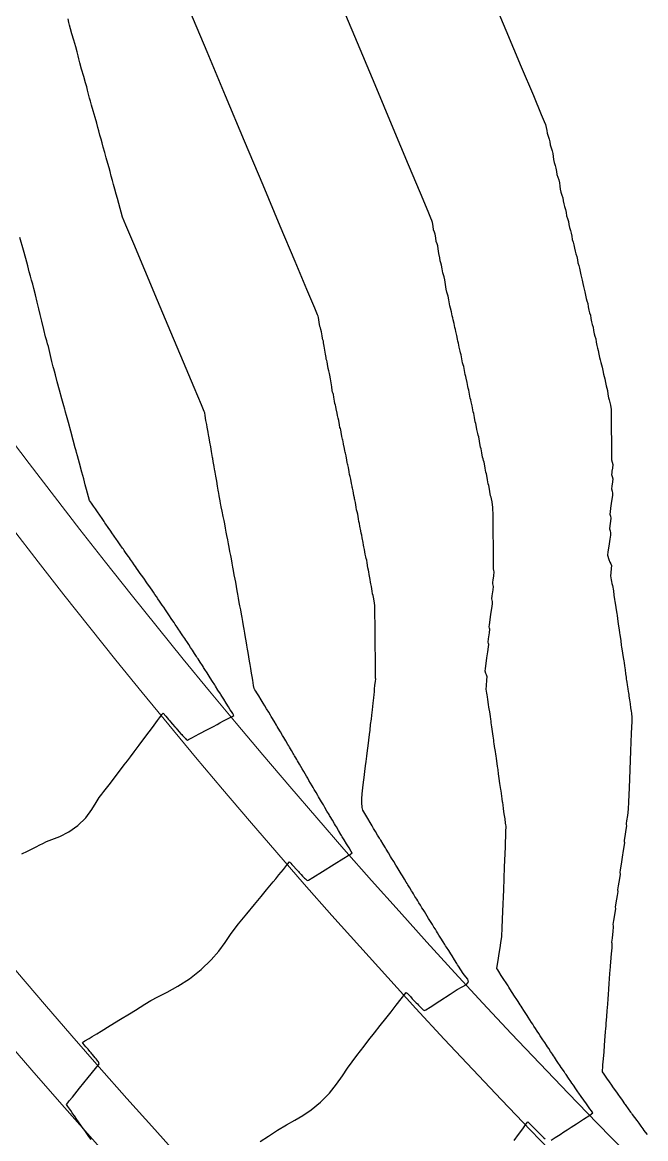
# Model space of a CAD drawing. Header units: millimetres. Extents: x 340454 to 342791, y 6993867 to 6995092.
# Drawn here: x 340885 to 340914.5, y 6994610.4 to 6994663.3 of the extents above; entities that cross this region are included whole.
import ezdxf

# ---------------------------------------------------------------- set-up
doc = ezdxf.new("R2010")
doc.units = ezdxf.units.MM
doc.header["$LTSCALE"] = 10
for name, color, linetype in [('T-HM-CURVA_INTERMEDIARIA', 45, 'Continuous'), ('T-HM-CURVA_MESTRA', 20, 'Continuous'), ('URB-Calçadas', 2, 'Continuous'), ('URB-Quadras', 3, 'Continuous')]:
    doc.layers.add(name, color=color, linetype=linetype)

msp = doc.modelspace()

# ---------------------------------------------------------------- linework, layer by layer
at = {"layer": 'T-HM-CURVA_INTERMEDIARIA', "color": 45, "linetype": 'Continuous', "lineweight": -3, "flags": 128}
for points, elevation in [([(340907.064, 6994664.908), (340907.908, 6994662.894), (340908.636, 6994661.159), (340909.206, 6994659.798), (340909.581, 6994658.904), (340909.72, 6994658.57), (340909.774, 6994658.431), (340909.816, 6994658.295), (340909.838, 6994658.156), (340909.861, 6994658.018), (340909.907, 6994657.882), (340909.954, 6994657.745), (340909.977, 6994657.605), (340910, 6994657.465), (340910.046, 6994657.331), (340910.092, 6994657.194), (340910.118, 6994657.054), (340910.138, 6994656.913), (340910.158, 6994656.769), (340910.184, 6994656.628), (340910.23, 6994656.494), (340910.275, 6994656.36), (340910.298, 6994656.216), (340910.322, 6994656.073), (340910.366, 6994655.94), (340910.411, 6994655.807), (340910.437, 6994655.667), (340910.458, 6994655.517), (340910.479, 6994655.365), (340910.505, 6994655.224), (340910.549, 6994655.093), (340910.593, 6994654.961), (340910.618, 6994654.82), (340910.642, 6994654.678), (340910.682, 6994654.546), (340910.723, 6994654.413), (340910.751, 6994654.261), (340910.78, 6994654.111), (340910.82, 6994653.979), (340910.86, 6994653.848), (340910.887, 6994653.7), (340910.914, 6994653.553), (340910.954, 6994653.423), (340910.993, 6994653.293), (340911.021, 6994653.143), (340911.048, 6994652.995), (340911.087, 6994652.866), (340911.126, 6994652.738), (340911.154, 6994652.587), (340911.181, 6994652.437), (340911.219, 6994652.31), (340911.258, 6994652.182), (340911.286, 6994652.03), (340911.313, 6994651.879), (340911.351, 6994651.753), (340911.389, 6994651.627), (340911.416, 6994651.473), (340911.444, 6994651.321), (340911.481, 6994651.196), (340911.519, 6994651.071), (340911.546, 6994650.916), (340911.573, 6994650.763), (340911.61, 6994650.639), (340911.647, 6994650.516), (340911.675, 6994650.359), (340911.702, 6994650.204), (340911.739, 6994650.082), (340911.775, 6994649.96), (340911.803, 6994649.802), (340911.83, 6994649.646), (340911.866, 6994649.525), (340911.902, 6994649.404), (340911.93, 6994649.245), (340911.957, 6994649.087), (340911.992, 6994648.967), (340912.028, 6994648.848), (340912.056, 6994648.687), (340912.083, 6994648.528), (340912.118, 6994648.409), (340912.153, 6994648.291), (340912.18, 6994648.129), (340912.208, 6994647.968), (340912.242, 6994647.852), (340912.276, 6994647.735), (340912.304, 6994647.571), (340912.332, 6994647.409), (340912.364, 6994647.293), (340912.399, 6994647.178), (340912.434, 6994647.064), (340912.466, 6994646.949), (340912.494, 6994646.784), (340912.521, 6994646.621), (340912.554, 6994646.508), (340912.587, 6994646.394), (340912.615, 6994646.228), (340912.642, 6994646.064), (340912.674, 6994645.952), (340912.707, 6994645.84), (340912.734, 6994645.672), (340912.762, 6994645.506), (340912.794, 6994645.396), (340912.826, 6994645.285), (340912.854, 6994645.147), (340912.88, 6994644.949), (340912.887, 6994644.649), (340912.891, 6994644.061), (340912.895, 6994643.384), (340912.898, 6994642.818), (340912.903, 6994642.56), (340912.934, 6994642.456), (340912.962, 6994642.351), (340912.945, 6994642.176), (340912.921, 6994642.024), (340912.91, 6994641.949), (340912.903, 6994641.875), (340912.93, 6994641.783), (340912.959, 6994641.67), (340912.944, 6994641.531), (340912.913, 6994641.324), (340912.898, 6994641.187), (340912.925, 6994641.087), (340912.953, 6994640.986), (340912.944, 6994640.883), (340912.919, 6994640.707), (340912.889, 6994640.496), (340912.859, 6994640.28), (340912.833, 6994640.099), (340912.824, 6994639.994), (340912.85, 6994639.898), (340912.875, 6994639.802), (340912.859, 6994639.658), (340912.825, 6994639.435), (340912.808, 6994639.293), (340912.833, 6994639.199), (340912.857, 6994639.105), (340912.847, 6994639), (340912.82, 6994638.813), (340912.787, 6994638.588), (340912.751, 6994638.383), (340912.721, 6994638.214), (340912.715, 6994638.06), (340912.771, 6994637.846), (340912.827, 6994637.72), (340912.863, 6994637.642), (340912.893, 6994637.563), (340912.886, 6994637.429), (340912.867, 6994637.211), (340912.858, 6994637.072), (340912.872, 6994636.981), (340912.892, 6994636.891), (340912.908, 6994636.801), (340912.924, 6994636.711), (340912.94, 6994636.622), (340912.956, 6994636.534), (340912.973, 6994636.446), (340912.988, 6994636.358), (340913.016, 6994636.154), (340913.044, 6994635.951), (340913.06, 6994635.865), (340913.075, 6994635.779), (340913.104, 6994635.574), (340913.132, 6994635.37), (340913.147, 6994635.285), (340913.162, 6994635.201), (340913.184, 6994635.049), (340913.22, 6994634.788), (340913.256, 6994634.525), (340913.278, 6994634.371), (340913.292, 6994634.289), (340913.307, 6994634.207), (340913.336, 6994633.997), (340913.365, 6994633.788), (340913.38, 6994633.707), (340913.394, 6994633.627), (340913.424, 6994633.415), (340913.453, 6994633.204), (340913.467, 6994633.126), (340913.481, 6994633.047), (340913.493, 6994632.964), (340913.515, 6994632.809), (340913.541, 6994632.622), (340913.567, 6994632.433), (340913.589, 6994632.275), (340913.601, 6994632.192), (340913.615, 6994632.116), (340913.628, 6994632.04), (340913.645, 6994631.92), (340913.672, 6994631.725), (340913.689, 6994631.607), (340913.702, 6994631.533), (340913.715, 6994631.458), (340913.727, 6994631.375), (340913.75, 6994631.215), (340913.777, 6994631.022), (340913.804, 6994630.829), (340913.827, 6994630.666), (340913.839, 6994630.582), (340913.853, 6994630.51), (340913.865, 6994630.438), (340913.857, 6994630.202), (340913.836, 6994629.607), (340913.806, 6994628.79), (340913.772, 6994627.888), (340913.738, 6994627.037), (340913.709, 6994626.375), (340913.691, 6994626.037), (340913.651, 6994625.73), (340913.608, 6994625.474), (340913.588, 6994625.358), (340913.596, 6994625.304), (340913.605, 6994625.249), (340913.577, 6994625.066), (340913.526, 6994624.741), (340913.498, 6994624.559), (340913.506, 6994624.509), (340913.514, 6994624.458), (340913.497, 6994624.339), (340913.454, 6994624.074), (340913.404, 6994623.757), (340913.353, 6994623.435), (340913.31, 6994623.161), (340913.291, 6994623.039), (340913.305, 6994622.952), (340913.274, 6994622.76), (340913.218, 6994622.412), (340913.188, 6994622.222), (340913.2, 6994622.142), (340913.168, 6994621.948), (340913.11, 6994621.594), (340913.079, 6994621.401), (340913.09, 6994621.329), (340913.058, 6994621.132), (340912.998, 6994620.772), (340912.965, 6994620.576), (340912.975, 6994620.514), (340912.985, 6994620.452), (340912.965, 6994620.268), (340912.927, 6994619.931), (340912.907, 6994619.747), (340912.916, 6994619.692), (340912.924, 6994619.638), (340912.911, 6994619.477), (340912.887, 6994619.182), (340912.874, 6994619.02), (340912.869, 6994618.957), (340912.859, 6994618.843), (340912.837, 6994618.578), (340912.813, 6994618.262), (340912.794, 6994618.003), (340912.78, 6994617.784), (340912.762, 6994617.518), (340912.742, 6994617.262), (340912.725, 6994617.059), (340912.704, 6994616.803), (340912.681, 6994616.489), (340912.662, 6994616.22), (340912.65, 6994616.05), (340912.638, 6994615.91), (340912.627, 6994615.771), (340912.618, 6994615.648), (340912.607, 6994615.489), (340912.592, 6994615.296), (340912.575, 6994615.082), (340912.556, 6994614.843), (340912.532, 6994614.549), (340912.505, 6994614.214), (340912.482, 6994613.929), (340912.471, 6994613.786), (340912.458, 6994613.696), (340912.456, 6994613.609), (340912.532, 6994613.491), (340912.671, 6994613.299), (340912.786, 6994613.134), (340912.9, 6994612.971), (340912.953, 6994612.896), (340912.982, 6994612.854), (340913.048, 6994612.761), (340913.168, 6994612.591), (340913.236, 6994612.495), (340913.282, 6994612.43), (340913.399, 6994612.265), (340913.52, 6994612.095), (340913.551, 6994612.052), (340913.582, 6994612.008), (340913.692, 6994611.855), (340913.806, 6994611.696), (340913.845, 6994611.642), (340913.884, 6994611.588), (340913.987, 6994611.446), (340914.094, 6994611.298), (340914.141, 6994611.234), (340914.187, 6994611.17), (340914.283, 6994611.039), (340914.383, 6994610.902), (340914.437, 6994610.828), (340914.492, 6994610.754), (340914.58, 6994610.634)], 714), ([(340896.286, 6994610.313), (340896.676, 6994610.564), (340897.109, 6994610.844), (340897.536, 6994611.101), (340897.927, 6994611.314), (340898.307, 6994611.532), (340898.704, 6994611.8), (340899.142, 6994612.166), (340899.563, 6994612.597), (340899.901, 6994613.018), (340900.177, 6994613.416), (340900.413, 6994613.775), (340900.629, 6994614.081), (340900.854, 6994614.37), (340901.029, 6994614.596), (340901.204, 6994614.822), (340901.429, 6994615.111), (340901.698, 6994615.456), (340901.967, 6994615.799), (340902.229, 6994616.132), (340902.477, 6994616.448), (340902.721, 6994616.763), (340902.95, 6994617.058), (340903.121, 6994617.277), (340903.194, 6994617.363), (340903.24, 6994617.321), (340903.279, 6994617.275), (340903.325, 6994617.226), (340903.387, 6994617.163), (340903.48, 6994617.066), (340903.588, 6994616.954), (340903.666, 6994616.873), (340903.722, 6994616.815), (340903.774, 6994616.761), (340903.825, 6994616.709), (340903.873, 6994616.66), (340903.919, 6994616.616), (340903.962, 6994616.577), (340904.001, 6994616.543), (340904.055, 6994616.505), (340904.123, 6994616.53), (340904.323, 6994616.662), (340904.776, 6994616.96), (340905.272, 6994617.287), (340905.603, 6994617.505), (340905.84, 6994617.633), (340906.038, 6994617.735), (340906.137, 6994617.856), (340906.111, 6994617.985), (340906.008, 6994618.104), (340905.886, 6994618.253), (340905.769, 6994618.438), (340905.667, 6994618.599), (340905.622, 6994618.671), (340905.584, 6994618.731), (340905.473, 6994618.907), (340905.358, 6994619.09), (340905.329, 6994619.136), (340905.3, 6994619.182), (340905.2, 6994619.341), (340905.095, 6994619.509), (340905.055, 6994619.573), (340905.015, 6994619.636), (340904.941, 6994619.754), (340904.832, 6994619.928), (340904.74, 6994620.076), (340904.674, 6994620.181), (340904.622, 6994620.265), (340904.571, 6994620.348), (340904.503, 6994620.456), (340904.429, 6994620.576), (340904.369, 6994620.672), (340904.31, 6994620.768), (340904.248, 6994620.867), (340904.182, 6994620.973), (340904.113, 6994621.085), (340904.049, 6994621.188), (340903.992, 6994621.28), (340903.935, 6994621.372), (340903.86, 6994621.494), (340903.79, 6994621.608), (340903.739, 6994621.69), (340903.688, 6994621.773), (340903.607, 6994621.904), (340903.531, 6994622.029), (340903.486, 6994622.101), (340903.441, 6994622.174), (340903.355, 6994622.315), (340903.272, 6994622.45), (340903.234, 6994622.513), (340903.195, 6994622.577), (340903.103, 6994622.726), (340903.015, 6994622.871), (340902.981, 6994622.926), (340902.948, 6994622.98), (340902.852, 6994623.138), (340902.758, 6994623.292), (340902.73, 6994623.339), (340902.702, 6994623.385), (340902.601, 6994623.551), (340902.502, 6994623.714), (340902.455, 6994623.79), (340902.35, 6994623.965), (340902.246, 6994624.136), (340902.209, 6994624.197), (340902.1, 6994624.379), (340901.991, 6994624.559), (340901.964, 6994624.604), (340901.926, 6994624.666), (340901.84, 6994624.81), (340901.737, 6994624.981), (340901.652, 6994625.123), (340901.577, 6994625.248), (340901.484, 6994625.404), (340901.373, 6994625.589), (340901.281, 6994625.743), (340901.231, 6994625.827), (340901.182, 6994625.903), (340901.138, 6994625.982), (340901.11, 6994626.117), (340901.089, 6994626.342), (340901.092, 6994626.527), (340901.11, 6994626.759), (340901.138, 6994627.044), (340901.166, 6994627.309), (340901.196, 6994627.539), (340901.232, 6994627.814), (340901.268, 6994628.077), (340901.297, 6994628.286), (340901.332, 6994628.549), (340901.366, 6994628.814), (340901.392, 6994629.026), (340901.423, 6994629.293), (340901.455, 6994629.562), (340901.479, 6994629.777), (340901.509, 6994630.034), (340901.542, 6994630.285), (340901.569, 6994630.484), (340901.6, 6994630.735), (340901.635, 6994631.042), (340901.663, 6994631.304), (340901.678, 6994631.464), (340901.685, 6994631.592), (340901.692, 6994631.721), (340901.711, 6994631.881), (340901.737, 6994632.086), (340901.75, 6994632.189), (340901.736, 6994632.239), (340901.735, 6994632.479), (340901.732, 6994633.082), (340901.727, 6994633.874), (340901.72, 6994634.684), (340901.713, 6994635.34), (340901.704, 6994635.668), (340901.676, 6994635.888), (340901.642, 6994636.071), (340901.625, 6994636.151), (340901.604, 6994636.225), (340901.583, 6994636.351), (340901.546, 6994636.578), (340901.525, 6994636.704), (340901.503, 6994636.78), (340901.482, 6994636.906), (340901.445, 6994637.132), (340901.424, 6994637.257), (340901.401, 6994637.336), (340901.381, 6994637.461), (340901.343, 6994637.685), (340901.322, 6994637.81), (340901.299, 6994637.891), (340901.274, 6994637.974), (340901.253, 6994638.098), (340901.216, 6994638.321), (340901.195, 6994638.446), (340901.17, 6994638.531), (340901.148, 6994638.655), (340901.111, 6994638.877), (340901.089, 6994639.001), (340901.063, 6994639.089), (340901.042, 6994639.212), (340901.005, 6994639.432), (340900.983, 6994639.556), (340900.956, 6994639.646), (340900.935, 6994639.769), (340900.897, 6994639.987), (340900.876, 6994640.11), (340900.848, 6994640.204), (340900.827, 6994640.326), (340900.789, 6994640.542), (340900.767, 6994640.664), (340900.753, 6994640.713), (340900.739, 6994640.761), (340900.717, 6994640.882), (340900.68, 6994641.097), (340900.658, 6994641.218), (340900.643, 6994641.268), (340900.628, 6994641.317), (340900.607, 6994641.438), (340900.569, 6994641.651), (340900.547, 6994641.772), (340900.532, 6994641.823), (340900.517, 6994641.874), (340900.495, 6994641.994), (340900.458, 6994642.205), (340900.436, 6994642.326), (340900.42, 6994642.378), (340900.404, 6994642.431), (340900.382, 6994642.55), (340900.345, 6994642.759), (340900.323, 6994642.879), (340900.307, 6994642.933), (340900.291, 6994642.987), (340900.269, 6994643.106), (340900.231, 6994643.313), (340900.209, 6994643.433), (340900.192, 6994643.488), (340900.176, 6994643.543), (340900.154, 6994643.661), (340900.116, 6994643.867), (340900.094, 6994643.986), (340900.077, 6994644.043), (340900.06, 6994644.099), (340900.038, 6994644.217), (340900, 6994644.421), (340899.978, 6994644.539), (340899.96, 6994644.597), (340899.943, 6994644.655), (340899.921, 6994644.771), (340899.884, 6994644.972), (340899.861, 6994645.092), (340899.841, 6994645.159), (340899.822, 6994645.226), (340899.801, 6994645.343), (340899.769, 6994645.537), (340899.749, 6994645.651), (340899.729, 6994645.71), (340899.709, 6994645.77), (340899.695, 6994645.85), (340899.669, 6994646.015), (340899.638, 6994646.21), (340899.607, 6994646.404), (340899.581, 6994646.566), (340899.568, 6994646.646), (340899.547, 6994646.708), (340899.526, 6994646.77), (340899.506, 6994646.887), (340899.475, 6994647.085), (340899.455, 6994647.203), (340899.434, 6994647.266), (340899.413, 6994647.329), (340899.399, 6994647.409), (340899.373, 6994647.569), (340899.343, 6994647.759), (340899.312, 6994647.948), (340899.287, 6994648.105), (340899.273, 6994648.185), (340899.251, 6994648.25), (340899.229, 6994648.316), (340899.209, 6994648.431), (340899.179, 6994648.623), (340899.16, 6994648.739), (340899.137, 6994648.806), (340899.114, 6994648.873), (340899.08, 6994649.082), (340899.045, 6994649.293), (340899.023, 6994649.361), (340898.998, 6994649.429), (340898.865, 6994649.746), (340898.499, 6994650.618), (340897.942, 6994651.945), (340897.236, 6994653.626), (340896.424, 6994655.56), (340895.549, 6994657.646), (340894.651, 6994659.785), (340893.774, 6994661.876), (340892.959, 6994663.817)], 716), ([(340888.284, 6994610.399), (340888.186, 6994610.539), (340888.112, 6994610.644), (340888.05, 6994610.733), (340887.988, 6994610.822), (340887.87, 6994610.989), (340887.769, 6994611.133), (340887.73, 6994611.189), (340887.691, 6994611.245), (340887.619, 6994611.349), (340887.497, 6994611.523), (340887.432, 6994611.617), (340887.396, 6994611.668), (340887.324, 6994611.77), (340887.192, 6994611.957), (340887.122, 6994612.062), (340887.181, 6994612.136), (340887.217, 6994612.18), (340887.255, 6994612.228), (340887.403, 6994612.411), (340887.746, 6994612.837), (340888.153, 6994613.342), (340888.494, 6994613.765), (340888.638, 6994613.943), (340888.675, 6994613.978), (340888.659, 6994614.028), (340888.632, 6994614.072), (340888.601, 6994614.115), (340888.569, 6994614.16), (340888.528, 6994614.212), (340888.483, 6994614.267), (340888.423, 6994614.34), (340888.358, 6994614.417), (340888.325, 6994614.457), (340888.291, 6994614.497), (340888.231, 6994614.569), (340888.146, 6994614.671), (340888.045, 6994614.792), (340887.965, 6994614.888), (340887.915, 6994614.941), (340887.878, 6994614.992), (340887.985, 6994615.063), (340888.193, 6994615.186), (340888.345, 6994615.275), (340888.451, 6994615.34), (340888.557, 6994615.405), (340888.765, 6994615.533), (340889.19, 6994615.791), (340889.685, 6994616.093), (340890.108, 6994616.351), (340890.393, 6994616.526), (340890.614, 6994616.662), (340890.836, 6994616.799), (340891.12, 6994616.975), (340891.452, 6994617.156), (340891.887, 6994617.378), (340892.394, 6994617.656), (340892.941, 6994618.004), (340893.499, 6994618.439), (340893.973, 6994618.897), (340894.329, 6994619.318), (340894.624, 6994619.727), (340894.917, 6994620.147), (340895.265, 6994620.603), (340895.654, 6994621.078), (340896.017, 6994621.521), (340896.335, 6994621.907), (340896.586, 6994622.212), (340896.749, 6994622.411), (340896.9, 6994622.595), (340897.019, 6994622.741), (340897.17, 6994622.925), (340897.383, 6994623.186), (340897.583, 6994623.43), (340897.675, 6994623.538), (340897.731, 6994623.476), (340897.787, 6994623.415), (340897.865, 6994623.33), (340897.989, 6994623.195), (340898.094, 6994623.081), (340898.128, 6994623.043), (340898.163, 6994623.006), (340898.228, 6994622.935), (340898.29, 6994622.868), (340898.337, 6994622.818), (340898.381, 6994622.773), (340898.423, 6994622.733), (340898.463, 6994622.698), (340898.512, 6994622.661), (340898.573, 6994622.674), (340898.769, 6994622.796), (340899.231, 6994623.085), (340899.784, 6994623.431), (340900.249, 6994623.722), (340900.45, 6994623.847), (340900.502, 6994623.88), (340900.549, 6994623.91), (340900.629, 6994623.96), (340900.587, 6994624.035), (340900.486, 6994624.201), (340900.37, 6994624.391), (340900.26, 6994624.575), (340900.168, 6994624.728), (340900.129, 6994624.795), (340900.102, 6994624.839), (340899.995, 6994625.018), (340899.887, 6994625.2), (340899.849, 6994625.264), (340899.807, 6994625.334), (340899.703, 6994625.509), (340899.596, 6994625.689), (340899.568, 6994625.737), (340899.54, 6994625.784), (340899.444, 6994625.946), (340899.344, 6994626.115), (340899.308, 6994626.175), (340899.273, 6994626.235), (340899.185, 6994626.384), (340899.092, 6994626.541), (340899.049, 6994626.614), (340899.006, 6994626.687), (340898.927, 6994626.822), (340898.841, 6994626.967), (340898.791, 6994627.053), (340898.74, 6994627.14), (340898.669, 6994627.26), (340898.591, 6994627.393), (340898.533, 6994627.494), (340898.474, 6994627.594), (340898.411, 6994627.701), (340898.342, 6994627.819), (340898.271, 6994627.942), (340898.208, 6994628.05), (340898.14, 6994628.167), (340898.093, 6994628.246), (340898.049, 6994628.323), (340898.016, 6994628.379), (340897.967, 6994628.464), (340897.911, 6994628.56), (340897.878, 6994628.617), (340897.845, 6994628.673), (340897.762, 6994628.815), (340897.675, 6994628.963), (340897.635, 6994629.031), (340897.595, 6994629.098), (340897.498, 6994629.263), (340897.406, 6994629.419), (340897.375, 6994629.471), (340897.345, 6994629.522), (340897.239, 6994629.7), (340897.136, 6994629.872), (340897.093, 6994629.945), (340897.053, 6994630.01), (340896.946, 6994630.19), (340896.839, 6994630.367), (340896.809, 6994630.416), (340896.772, 6994630.477), (340896.687, 6994630.618), (340896.585, 6994630.787), (340896.499, 6994630.927), (340896.424, 6994631.051), (340896.329, 6994631.205), (340896.215, 6994631.391), (340896.119, 6994631.546), (340896.072, 6994631.623), (340896.034, 6994631.68), (340896, 6994631.739), (340895.975, 6994631.881), (340895.935, 6994632.137), (340895.907, 6994632.304), (340895.879, 6994632.476), (340895.843, 6994632.689), (340895.81, 6994632.886), (340895.784, 6994633.043), (340895.75, 6994633.241), (340895.716, 6994633.44), (340895.688, 6994633.602), (340895.654, 6994633.802), (340895.619, 6994634.001), (340895.592, 6994634.158), (340895.558, 6994634.356), (340895.523, 6994634.555), (340895.496, 6994634.712), (340895.461, 6994634.91), (340895.426, 6994635.108), (340895.398, 6994635.265), (340895.363, 6994635.464), (340895.327, 6994635.662), (340895.299, 6994635.819), (340895.264, 6994636.017), (340895.228, 6994636.215), (340895.199, 6994636.372), (340895.163, 6994636.57), (340895.127, 6994636.768), (340895.098, 6994636.925), (340895.062, 6994637.123), (340895.025, 6994637.321), (340894.996, 6994637.478), (340894.959, 6994637.675), (340894.922, 6994637.873), (340894.893, 6994638.03), (340894.855, 6994638.228), (340894.818, 6994638.426), (340894.788, 6994638.583), (340894.751, 6994638.78), (340894.713, 6994638.978), (340894.683, 6994639.135), (340894.644, 6994639.332), (340894.606, 6994639.53), (340894.576, 6994639.687), (340894.537, 6994639.885), (340894.488, 6994640.135), (340894.447, 6994640.345), (340894.429, 6994640.437), (340894.412, 6994640.5), (340894.389, 6994640.63), (340894.349, 6994640.866), (340894.327, 6994640.995), (340894.311, 6994641.043), (340894.297, 6994641.127), (340894.265, 6994641.324), (340894.228, 6994641.557), (340894.191, 6994641.788), (340894.159, 6994641.982), (340894.146, 6994642.065), (340894.128, 6994642.119), (340894.106, 6994642.25), (340894.067, 6994642.492), (340894.046, 6994642.624), (340894.027, 6994642.68), (340894.013, 6994642.763), (340893.982, 6994642.955), (340893.945, 6994643.183), (340893.908, 6994643.408), (340893.878, 6994643.598), (340893.864, 6994643.68), (340893.843, 6994643.742), (340893.822, 6994643.871), (340893.784, 6994644.106), (340893.763, 6994644.236), (340893.74, 6994644.3), (340893.719, 6994644.429), (340893.681, 6994644.663), (340893.66, 6994644.792), (340893.637, 6994644.859), (340893.507, 6994645.167), (340893.16, 6994645.99), (340892.657, 6994647.183), (340892.059, 6994648.604), (340891.427, 6994650.106), (340890.822, 6994651.547), (340890.306, 6994652.781), (340889.938, 6994653.664), (340889.781, 6994654.053), (340889.711, 6994654.279), (340889.665, 6994654.462), (340889.606, 6994654.692), (340889.538, 6994654.935), (340889.479, 6994655.142), (340889.412, 6994655.378), (340889.351, 6994655.601), (340889.303, 6994655.778), (340889.244, 6994655.995), (340889.186, 6994656.21), (340889.14, 6994656.38), (340889.081, 6994656.594), (340889.007, 6994656.855), (340888.934, 6994657.11), (340888.862, 6994657.363), (340888.805, 6994657.57), (340888.761, 6994657.734), (340888.706, 6994657.936), (340888.653, 6994658.134), (340888.61, 6994658.292), (340888.556, 6994658.49), (340888.476, 6994658.77), (340888.388, 6994659.078), (340888.311, 6994659.349), (340888.259, 6994659.537), (340888.218, 6994659.686), (340888.168, 6994659.874), (340888.119, 6994660.062), (340888.081, 6994660.211), (340888.03, 6994660.399), (340887.945, 6994660.699), (340887.841, 6994661.055), (340887.757, 6994661.354), (340887.71, 6994661.54), (340887.676, 6994661.689), (340887.629, 6994661.875), (340887.563, 6994662.112), (340887.472, 6994662.423), (340887.382, 6994662.73), (340887.318, 6994662.955), (340887.274, 6994663.127), (340887.241, 6994663.264), (340887.201, 6994663.431)], 717), ([(340885.018, 6994623.922), (340885.277, 6994624.049), (340885.498, 6994624.158), (340885.683, 6994624.249), (340885.863, 6994624.339), (340886.006, 6994624.411), (340886.186, 6994624.502), (340886.433, 6994624.602), (340886.803, 6994624.748), (340887.234, 6994624.96), (340887.667, 6994625.256), (340888.037, 6994625.629), (340888.322, 6994626.016), (340888.533, 6994626.353), (340888.677, 6994626.578), (340888.8, 6994626.737), (340888.898, 6994626.863), (340889.02, 6994627.022), (340889.146, 6994627.189), (340889.297, 6994627.39), (340889.473, 6994627.625), (340889.677, 6994627.895), (340889.86, 6994628.137), (340890.003, 6994628.324), (340890.147, 6994628.512), (340890.33, 6994628.753), (340890.565, 6994629.066), (340890.874, 6994629.481), (340891.187, 6994629.899), (340891.429, 6994630.224), (340891.528, 6994630.357), (340891.58, 6994630.427), (340891.628, 6994630.507), (340891.694, 6994630.582), (340891.827, 6994630.441), (340891.95, 6994630.284), (340891.997, 6994630.229), (340892.044, 6994630.174), (340892.146, 6994630.054), (340892.254, 6994629.929), (340892.309, 6994629.865), (340892.364, 6994629.801), (340892.456, 6994629.694), (340892.533, 6994629.605), (340892.572, 6994629.56), (340892.608, 6994629.521), (340892.651, 6994629.473), (340892.688, 6994629.433), (340892.75, 6994629.371), (340892.789, 6994629.336), (340892.841, 6994629.299), (340892.89, 6994629.329), (340893.047, 6994629.412), (340893.403, 6994629.599), (340893.799, 6994629.807), (340894.074, 6994629.952), (340894.246, 6994630.044), (340894.383, 6994630.117), (340894.555, 6994630.21), (340894.773, 6994630.319), (340894.956, 6994630.411), (340895.039, 6994630.471), (340894.999, 6994630.557), (340894.927, 6994630.652), (340894.872, 6994630.74), (340894.784, 6994630.881), (340894.678, 6994631.052), (340894.564, 6994631.234), (340894.469, 6994631.387), (340894.427, 6994631.452), (340894.401, 6994631.495), (340894.289, 6994631.672), (340894.176, 6994631.852), (340894.139, 6994631.91), (340894.031, 6994632.079), (340893.922, 6994632.25), (340893.875, 6994632.324), (340893.772, 6994632.485), (340893.667, 6994632.649), (340893.639, 6994632.692), (340893.611, 6994632.736), (340893.581, 6994632.783), (340893.55, 6994632.831), (340893.448, 6994632.987), (340893.345, 6994633.148), (340893.309, 6994633.202), (340893.274, 6994633.257), (340893.177, 6994633.405), (340893.077, 6994633.558), (340893.037, 6994633.619), (340892.996, 6994633.681), (340892.904, 6994633.822), (340892.809, 6994633.966), (340892.763, 6994634.035), (340892.718, 6994634.104), (340892.63, 6994634.237), (340892.539, 6994634.374), (340892.488, 6994634.45), (340892.438, 6994634.525), (340892.355, 6994634.65), (340892.268, 6994634.78), (340892.212, 6994634.863), (340892.157, 6994634.945), (340892.078, 6994635.062), (340891.995, 6994635.185), (340891.935, 6994635.274), (340891.874, 6994635.364), (340891.8, 6994635.473), (340891.721, 6994635.589), (340891.656, 6994635.685), (340891.59, 6994635.781), (340891.521, 6994635.883), (340891.446, 6994635.992), (340891.374, 6994636.096), (340891.305, 6994636.197), (340891.237, 6994636.295), (340891.17, 6994636.393), (340891.092, 6994636.506), (340891.018, 6994636.612), (340890.955, 6994636.702), (340890.892, 6994636.793), (340890.808, 6994636.912), (340890.729, 6994637.025), (340890.671, 6994637.109), (340890.613, 6994637.192), (340890.521, 6994637.322), (340890.435, 6994637.445), (340890.384, 6994637.518), (340890.333, 6994637.591), (340890.239, 6994637.724), (340890.148, 6994637.854), (340890.101, 6994637.922), (340890.054, 6994637.989), (340889.954, 6994638.133), (340889.858, 6994638.27), (340889.817, 6994638.33), (340889.775, 6994638.389), (340889.67, 6994638.541), (340889.567, 6994638.688), (340889.532, 6994638.738), (340889.497, 6994638.788), (340889.385, 6994638.95), (340889.276, 6994639.107), (340889.22, 6994639.188), (340889.102, 6994639.36), (340888.985, 6994639.528), (340888.943, 6994639.589), (340888.902, 6994639.649), (340888.807, 6994639.786), (340888.694, 6994639.95), (340888.588, 6994640.105), (340888.49, 6994640.247), (340888.403, 6994640.375), (340888.301, 6994640.507), (340888.217, 6994640.646), (340888.163, 6994640.811), (340888.122, 6994640.994), (340888.078, 6994641.154), (340888.015, 6994641.386), (340887.938, 6994641.666), (340887.855, 6994641.973), (340887.739, 6994642.4), (340887.641, 6994642.757), (340887.599, 6994642.911), (340887.579, 6994642.983), (340887.536, 6994643.14), (340887.438, 6994643.499), (340887.324, 6994643.918), (340887.213, 6994644.326), (340887.121, 6994644.667), (340887.078, 6994644.824), (340887.059, 6994644.892), (340887.039, 6994644.961), (340886.996, 6994645.117), (340886.903, 6994645.456), (340886.794, 6994645.861), (340886.689, 6994646.258), (340886.603, 6994646.59), (340886.558, 6994646.761), (340886.528, 6994646.865), (340886.499, 6994646.97), (340886.437, 6994647.221), (340886.334, 6994647.642), (340886.266, 6994647.92), (340886.227, 6994648.054), (340886.189, 6994648.188), (340886.139, 6994648.387), (340886.055, 6994648.726), (340885.958, 6994649.123), (340885.878, 6994649.448), (340885.814, 6994649.706), (340885.737, 6994650.02), (340885.651, 6994650.375), (340885.58, 6994650.667), (340885.526, 6994650.88), (340885.47, 6994651.069), (340885.415, 6994651.257), (340885.363, 6994651.468), (340885.296, 6994651.752), (340885.207, 6994652.097), (340885.095, 6994652.483), (340884.913, 6994653.088)], 718)]:
    msp.add_lwpolyline(points, dxfattribs=dict(at, elevation=elevation))
at = {"layer": 'T-HM-CURVA_MESTRA', "color": 20, "linetype": 'Continuous', "lineweight": -3, "elevation": 715, "flags": 128}
for points in [[(340910.051, 6994610.363), (340910.24, 6994610.491), (340910.466, 6994610.642), (340910.647, 6994610.763), (340910.798, 6994610.863), (340910.987, 6994610.988), (340911.243, 6994611.151), (340911.582, 6994611.364), (340911.879, 6994611.558), (340912.01, 6994611.662), (340911.962, 6994611.753), (340911.876, 6994611.852), (340911.813, 6994611.942), (340911.713, 6994612.084), (340911.593, 6994612.256), (340911.466, 6994612.44), (340911.358, 6994612.594), (340911.312, 6994612.661), (340911.278, 6994612.711), (340911.214, 6994612.803), (340911.098, 6994612.972), (340911.032, 6994613.067), (340910.984, 6994613.139), (340910.868, 6994613.308), (340910.754, 6994613.475), (340910.716, 6994613.532), (340910.658, 6994613.617), (340910.583, 6994613.728), (340910.526, 6994613.812), (340910.477, 6994613.884), (340910.438, 6994613.942), (340910.399, 6994614.001), (340910.303, 6994614.144), (340910.202, 6994614.294), (340910.156, 6994614.364), (340910.109, 6994614.435), (340910.022, 6994614.565), (340909.929, 6994614.705), (340909.874, 6994614.788), (340909.82, 6994614.87), (340909.742, 6994614.989), (340909.657, 6994615.117), (340909.595, 6994615.212), (340909.532, 6994615.308), (340909.465, 6994615.411), (340909.387, 6994615.531), (340909.303, 6994615.659), (340909.234, 6994615.766), (340909.176, 6994615.855), (340909.117, 6994615.945), (340909.038, 6994616.068), (340908.96, 6994616.188), (340908.905, 6994616.274), (340908.849, 6994616.36), (340908.757, 6994616.502), (340908.672, 6994616.633), (340908.627, 6994616.704), (340908.581, 6994616.774), (340908.48, 6994616.932), (340908.385, 6994617.08), (340908.349, 6994617.135), (340908.314, 6994617.19), (340908.203, 6994617.363), (340908.097, 6994617.529), (340908.048, 6994617.605), (340908.007, 6994617.669), (340907.916, 6994617.81), (340907.809, 6994617.979), (340907.688, 6994618.169), (340907.573, 6994618.348), (340907.52, 6994618.431), (340907.48, 6994618.495), (340907.497, 6994618.611), (340907.539, 6994618.878), (340907.588, 6994619.197), (340907.633, 6994619.466), (340907.673, 6994619.707), (340907.709, 6994620.01), (340907.732, 6994620.413), (340907.765, 6994621.203), (340907.805, 6994622.216), (340907.846, 6994623.288), (340907.881, 6994624.258), (340907.906, 6994624.96), (340907.916, 6994625.231), (340907.906, 6994625.286), (340907.894, 6994625.373), (340907.866, 6994625.572), (340907.832, 6994625.809), (340907.799, 6994626.044), (340907.771, 6994626.241), (340907.759, 6994626.327), (340907.748, 6994626.388), (340907.729, 6994626.522), (340907.695, 6994626.768), (340907.676, 6994626.903), (340907.664, 6994626.967), (340907.652, 6994627.052), (340907.625, 6994627.248), (340907.592, 6994627.479), (340907.56, 6994627.709), (340907.533, 6994627.902), (340907.521, 6994627.986), (340907.509, 6994628.056), (340907.49, 6994628.188), (340907.457, 6994628.428), (340907.438, 6994628.56), (340907.425, 6994628.633), (340907.407, 6994628.765), (340907.374, 6994629.003), (340907.355, 6994629.135), (340907.342, 6994629.211), (340907.33, 6994629.296), (340907.304, 6994629.485), (340907.272, 6994629.71), (340907.241, 6994629.933), (340907.216, 6994630.12), (340907.204, 6994630.204), (340907.189, 6994630.286), (340907.171, 6994630.415), (340907.139, 6994630.647), (340907.121, 6994630.777), (340907.106, 6994630.862), (340907.088, 6994630.991), (340907.056, 6994631.221), (340907.038, 6994631.35), (340907.022, 6994631.439), (340907.006, 6994631.529), (340906.99, 6994631.62), (340906.972, 6994631.711), (340906.984, 6994631.867), (340907.005, 6994632.148), (340907.015, 6994632.303), (340906.981, 6994632.385), (340906.952, 6994632.46), (340906.923, 6994632.562), (340906.935, 6994632.686), (340906.969, 6994632.922), (340907.01, 6994633.201), (340907.049, 6994633.483), (340907.082, 6994633.72), (340907.095, 6994633.827), (340907.081, 6994633.879), (340907.067, 6994633.931), (340907.088, 6994634.094), (340907.128, 6994634.383), (340907.149, 6994634.547), (340907.135, 6994634.602), (340907.12, 6994634.657), (340907.132, 6994634.763), (340907.163, 6994634.994), (340907.199, 6994635.265), (340907.235, 6994635.532), (340907.265, 6994635.756), (340907.277, 6994635.86), (340907.26, 6994635.92), (340907.244, 6994635.98), (340907.263, 6994636.136), (340907.3, 6994636.409), (340907.319, 6994636.567), (340907.301, 6994636.629), (340907.284, 6994636.691), (340907.293, 6994636.773), (340907.307, 6994636.873), (340907.334, 6994637.079), (340907.356, 6994637.27), (340907.338, 6994637.335), (340907.32, 6994637.4), (340907.317, 6994637.694), (340907.313, 6994638.381), (340907.308, 6994639.212), (340907.301, 6994639.938), (340907.292, 6994640.309), (340907.255, 6994640.571), (340907.225, 6994640.718), (340907.204, 6994640.792), (340907.183, 6994640.865), (340907.15, 6994641.068), (340907.116, 6994641.272), (340907.094, 6994641.347), (340907.073, 6994641.422), (340907.039, 6994641.624), (340907.006, 6994641.826), (340906.984, 6994641.902), (340906.961, 6994641.978), (340906.928, 6994642.178), (340906.894, 6994642.379), (340906.872, 6994642.457), (340906.849, 6994642.535), (340906.825, 6994642.613), (340906.803, 6994642.691), (340906.769, 6994642.89), (340906.735, 6994643.091), (340906.712, 6994643.17), (340906.689, 6994643.25), (340906.655, 6994643.448), (340906.621, 6994643.646), (340906.597, 6994643.727), (340906.573, 6994643.808), (340906.539, 6994644.005), (340906.506, 6994644.202), (340906.481, 6994644.284), (340906.457, 6994644.367), (340906.423, 6994644.561), (340906.389, 6994644.757), (340906.364, 6994644.841), (340906.339, 6994644.925), (340906.305, 6994645.118), (340906.271, 6994645.312), (340906.246, 6994645.397), (340906.221, 6994645.482), (340906.187, 6994645.674), (340906.153, 6994645.867), (340906.127, 6994645.954), (340906.101, 6994646.04), (340906.067, 6994646.23), (340906.033, 6994646.422), (340906.007, 6994646.51), (340905.98, 6994646.598), (340905.946, 6994646.786), (340905.912, 6994646.976), (340905.885, 6994647.066), (340905.859, 6994647.155), (340905.825, 6994647.342), (340905.79, 6994647.531), (340905.763, 6994647.621), (340905.736, 6994647.712), (340905.702, 6994647.898), (340905.668, 6994648.085), (340905.64, 6994648.177), (340905.612, 6994648.269), (340905.578, 6994648.454), (340905.544, 6994648.639), (340905.515, 6994648.733), (340905.487, 6994648.826), (340905.453, 6994649.009), (340905.419, 6994649.193), (340905.39, 6994649.288), (340905.361, 6994649.383), (340905.328, 6994649.562), (340905.293, 6994649.747), (340905.262, 6994649.85), (340905.232, 6994649.952), (340905.201, 6994650.132), (340905.171, 6994650.306), (340905.139, 6994650.401), (340905.107, 6994650.497), (340905.083, 6994650.64), (340905.048, 6994650.864), (340905.014, 6994651.085), (340904.989, 6994651.226), (340904.956, 6994651.324), (340904.924, 6994651.421), (340904.895, 6994651.601), (340904.865, 6994651.781), (340904.832, 6994651.88), (340904.798, 6994651.979), (340904.774, 6994652.12), (340904.74, 6994652.336), (340904.707, 6994652.55), (340904.683, 6994652.69), (340904.648, 6994652.79), (340904.614, 6994652.891), (340904.586, 6994653.066), (340904.557, 6994653.242), (340904.522, 6994653.344), (340904.487, 6994653.445), (340904.459, 6994653.619), (340904.43, 6994653.794), (340904.397, 6994653.897), (340904.359, 6994653.999), (340904.228, 6994654.313), (340903.865, 6994655.18), (340903.304, 6994656.521), (340902.577, 6994658.258), (340901.717, 6994660.311), (340900.758, 6994662.601), (340899.732, 6994665.05)], [(340908.301, 6994610.353), (340908.502, 6994610.632), (340908.701, 6994610.909), (340908.868, 6994611.141), (340908.942, 6994611.239), (340909.004, 6994611.177), (340909.109, 6994611.073), (340909.238, 6994610.944), (340909.311, 6994610.872), (340909.384, 6994610.8), (340909.533, 6994610.652), (340909.656, 6994610.53), (340909.707, 6994610.481), (340909.764, 6994610.428)]]:
    msp.add_lwpolyline(points, dxfattribs=at)
at = {"layer": 'URB-Calçadas', "lineweight": 0}
for points in [[(340921.742, 6994700.481, 0.094654), (340991.015, 6994625.824, -0.393922), (340992.278, 6994619.122), (340962.536, 6994572.131, -0.431332), (340955.397, 6994570.742, -0.094281), (340868.599, 6994661.986, -0.395176), (340869.824, 6994668.711), (340914.527, 6994701.845, -0.437425)], [(340947.007, 6994560.764, -0.090606), (340859.912, 6994651.512, 0.43018), (340849.186, 6994653.399), (340808.98, 6994623.567, 0.451105), (340807.636, 6994613.645, 0.090816), (340911.779, 6994506.658, 0.478228), (340922.171, 6994508.353), (340948.954, 6994550.671, 0.396473)]]:
    msp.add_lwpolyline(points, format="xyb", close=True, dxfattribs=at)
at = {"layer": 'URB-Quadras', "color": 252, "lineweight": 0}
for points in [[(340916.015, 6994699.837, -0.34802), (340919.199, 6994698.89, 0.094654), (340989.238, 6994623.407, -0.296347), (340990.165, 6994620.459), (340960.424, 6994573.468, -0.431332), (340956.854, 6994572.773, -0.094281), (340870.7, 6994663.34, -0.395176), (340871.313, 6994666.703)], [(340912.937, 6994508.288, -0.090816), (340809.297, 6994614.759, -0.400356), (340810.47, 6994621.559), (340850.676, 6994651.391, -0.43018), (340857.826, 6994650.133, 0.090606), (340945.543, 6994558.736, -0.396473), (340946.842, 6994552.008), (340920.058, 6994509.69, -0.42996)]]:
    msp.add_lwpolyline(points, format="xyb", close=True, dxfattribs=at)

doc.saveas('drawing.dxf')
